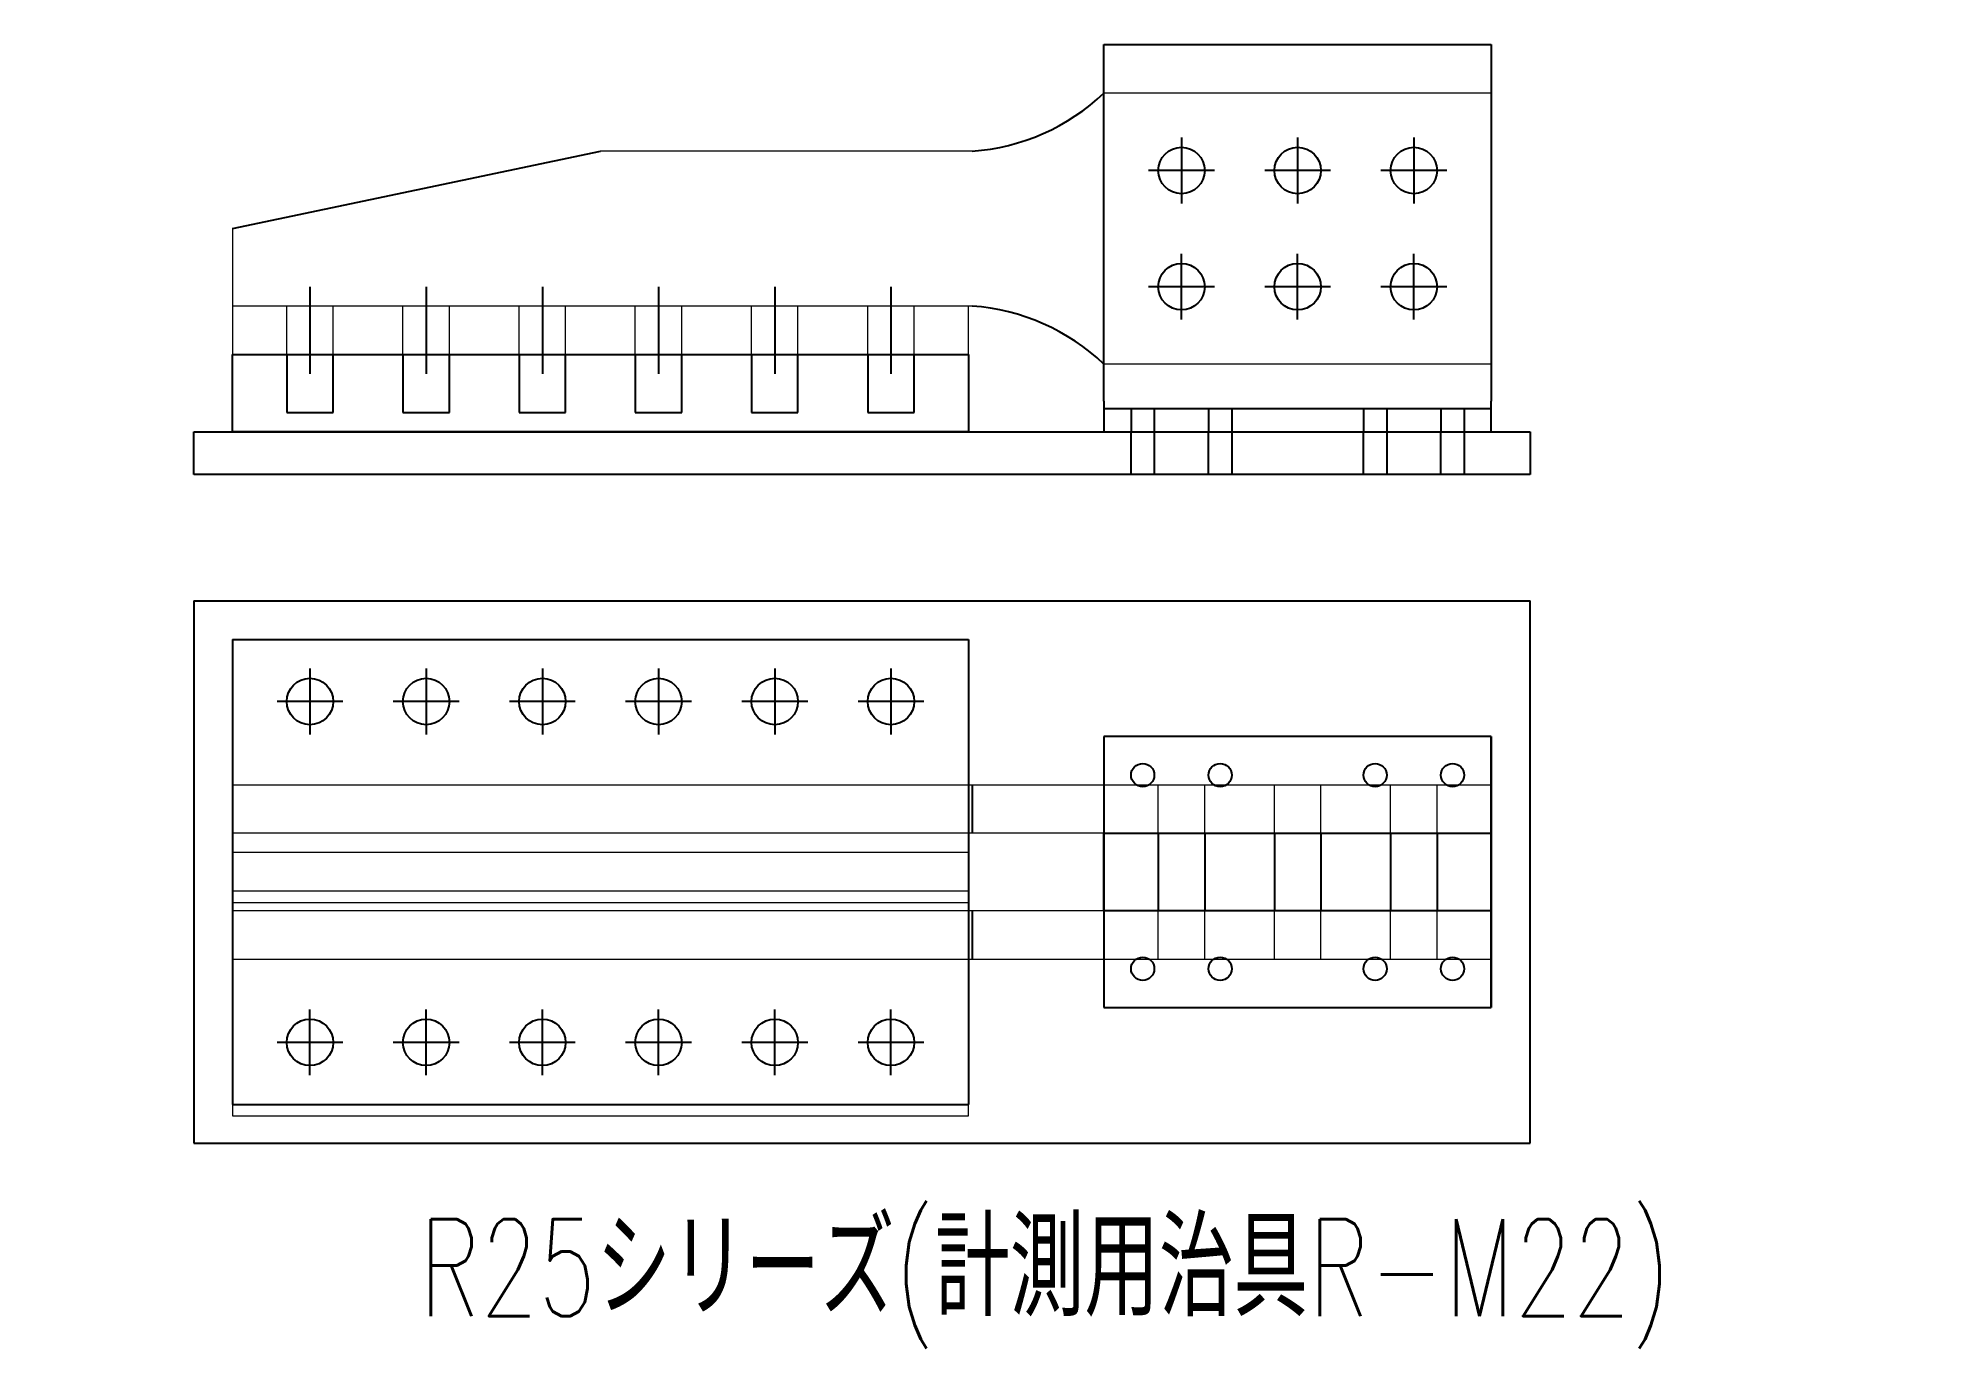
# Paper-space layout 'jig3' of a CAD drawing. Header units: millimetres. Extents: x 0 to 16.1, y 0 to 11.3.
# The model-space entities are those that its viewports show. They can reach past a viewport. Long polylines and large blocks are cut down to what shows.
import ezdxf

# ---------------------------------------------------------------- set-up
doc = ezdxf.new("R2010")
doc.units = ezdxf.units.MM
doc.header["$LTSCALE"] = 5
doc.linetypes.add('CENTER1', pattern=[10, 6.25, -1.25, 1.25, -1.25])
doc.linetypes.add('DOT', pattern=[2.5, 0.625, -1.875])
for name, color, linetype in [('01', 7, 'Continuous'), ('SUNPO', 4, 'Continuous'), ('溶接', 241, 'Continuous'), ('金物', 142, 'Continuous')]:
    doc.layers.add(name, color=color, linetype=linetype)
doc.layers.get('SUNPO').off()
doc.styles.add('SUNPOU2', font='simplex.shx', dxfattribs={"width": 0.7, "height": 50, "bigfont": 'extfont2.shx'})

msp = doc.modelspace()

# ---------------------------------------------------------------- linework, layer by layer
at = {"layer": '01', "linetype": 'DOT'}
for p, q in [((32052.85, 2547.112), (32052.85, 2517.112)), ((32076.85, 2517.112), (32076.85, 2547.112)), ((32112.85, 2547.112), (32112.85, 2517.112)), ((32136.85, 2517.112), (32136.85, 2547.112)), ((32172.85, 2547.112), (32172.85, 2517.112)), ((32196.85, 2517.112), (32196.85, 2547.112)), ((32232.85, 2547.112), (32232.85, 2517.112)), ((32256.85, 2517.112), (32256.85, 2547.112)), ((32292.85, 2547.112), (32292.85, 2517.112)), ((32316.85, 2517.112), (32316.85, 2547.112)), ((32352.85, 2547.112), (32352.85, 2517.112)), ((32376.85, 2517.112), (32376.85, 2547.112)), ((32052.85, 2517.112), (32076.85, 2517.112)), ((32112.85, 2517.112), (32136.85, 2517.112)), ((32172.85, 2517.112), (32196.85, 2517.112)), ((32232.85, 2517.112), (32256.85, 2517.112)), ((32292.85, 2517.112), (32316.85, 2517.112)), ((32352.85, 2517.112), (32376.85, 2517.112))]:
    msp.add_line(p, q, dxfattribs=at)
at = {"layer": '01', "linetype": 'Continuous'}
for p, q in [((32488.85, 2519.112), (32488.85, 2507.112)), ((32500.85, 2519.112), (32500.85, 2507.112)), ((32528.85, 2519.112), (32528.85, 2507.112)), ((32540.85, 2519.112), (32540.85, 2507.112)), ((32608.85, 2519.112), (32608.85, 2507.112)), ((32620.85, 2519.112), (32620.85, 2507.112)), ((32648.85, 2519.112), (32648.85, 2507.112)), ((32660.85, 2519.112), (32660.85, 2507.112)), ((32488.85, 2485.112), (32488.85, 2507.112)), ((32500.85, 2507.112), (32500.85, 2485.112)), ((32528.85, 2485.112), (32528.85, 2507.112)), ((32540.85, 2507.112), (32540.85, 2485.112)), ((32608.85, 2485.112), (32608.85, 2507.112)), ((32620.85, 2507.112), (32620.85, 2485.112)), ((32648.85, 2485.112), (32648.85, 2507.112)), ((32660.85, 2507.112), (32660.85, 2485.112)), ((32502.85, 2299.976), (32502.85, 2259.976)), ((32526.85, 2299.976), (32526.85, 2259.976)), ((32562.85, 2299.976), (32562.85, 2259.976)), ((32586.85, 2299.976), (32586.85, 2259.976)), ((32622.85, 2299.976), (32622.85, 2259.976)), ((32646.85, 2299.976), (32646.85, 2259.976))]:
    msp.add_line(p, q, dxfattribs=at)
at = {"layer": '溶接', "linetype": 'Continuous'}
for p, q in [((32474.85, 2523.112), (32474.85, 2707.112)), ((32474.85, 2707.112), (32674.85, 2707.112)), ((32674.85, 2707.112), (32674.85, 2523.112)), ((32024.85, 2507.112), (32024.85, 2547.112)), ((32024.85, 2547.112), (32404.85, 2547.112)), ((32404.85, 2547.112), (32404.85, 2507.112)), ((32474.85, 2523.112), (32474.85, 2507.112)), ((32674.85, 2507.112), (32674.85, 2523.112)), ((32674.85, 2519.112), (32474.85, 2519.112)), ((32004.85, 2507.112), (32694.85, 2507.112)), ((32004.85, 2485.112), (32004.85, 2507.112)), ((32404.85, 2507.112), (32024.85, 2507.112)), ((32474.85, 2507.112), (32674.85, 2507.112)), ((32694.85, 2507.112), (32694.85, 2485.112)), ((32694.85, 2485.112), (32004.85, 2485.112)), ((32004.85, 2419.976), (32004.85, 2139.976)), ((32004.85, 2419.976), (32694.85, 2419.976)), ((32694.85, 2139.976), (32694.85, 2419.976)), ((32024.85, 2399.976), (32024.85, 2159.976)), ((32024.85, 2399.976), (32404.85, 2399.976)), ((32404.85, 2399.976), (32404.85, 2159.976)), ((32474.85, 2349.976), (32474.85, 2209.976)), ((32674.85, 2349.976), (32474.85, 2349.976)), ((32474.85, 2349.976), (32474.85, 2209.976)), ((32674.85, 2209.976), (32674.85, 2349.976)), ((32674.85, 2349.976), (32674.85, 2209.976)), ((32474.85, 2209.976), (32674.85, 2209.976)), ((32024.85, 2159.976), (32404.85, 2159.976)), ((32004.85, 2139.976), (32694.85, 2139.976))]:
    msp.add_line(p, q, dxfattribs=at)
msp.add_lwpolyline([(32474.85, 2259.976), (32474.85, 2299.976), (32674.85, 2299.976), (32674.85, 2259.976)], close=True, dxfattribs=at)
for centre, radius in [((32514.85, 2642.112), 12), ((32574.85, 2642.112), 12), ((32634.85, 2642.112), 12), ((32514.85, 2582.112), 12), ((32574.85, 2582.112), 12), ((32634.85, 2582.112), 12), ((32064.85, 2367.976), 12), ((32064.85, 2367.976), 12), ((32124.85, 2367.976), 12), ((32184.85, 2367.976), 12), ((32244.85, 2367.976), 12), ((32304.85, 2367.976), 12), ((32364.85, 2367.976), 12), ((32494.85, 2329.976), 6), ((32494.85, 2329.976), 6), ((32534.85, 2329.976), 6), ((32534.85, 2329.976), 6), ((32614.85, 2329.976), 6), ((32614.85, 2329.976), 6), ((32654.85, 2329.976), 6), ((32654.85, 2329.976), 6), ((32494.85, 2229.976), 6), ((32494.85, 2229.976), 6), ((32534.85, 2229.976), 6), ((32534.85, 2229.976), 6), ((32614.85, 2229.976), 6), ((32614.85, 2229.976), 6), ((32654.85, 2229.976), 6), ((32654.85, 2229.976), 6), ((32064.85, 2191.976), 12), ((32064.85, 2191.976), 12), ((32124.85, 2191.976), 12), ((32184.85, 2191.976), 12), ((32244.85, 2191.976), 12), ((32304.85, 2191.976), 12), ((32364.85, 2191.976), 12)]:
    msp.add_circle(centre, radius, dxfattribs=at)
at = {"layer": '金物', "lineweight": 18}
for p, q in [((32674.85, 2682.112), (32474.85, 2682.112)), ((32674.85, 2542.112), (32674.85, 2682.112)), ((32406.85, 2652.112), (32214.85, 2652.112)), ((32024.85, 2612.112), (32024.85, 2572.112)), ((32024.85, 2572.112), (32024.85, 2547.112)), ((32406.85, 2572.112), (32024.85, 2572.112)), ((32052.85, 2547.112), (32052.85, 2572.112)), ((32076.85, 2547.112), (32076.85, 2572.112)), ((32112.85, 2547.112), (32112.85, 2572.112)), ((32136.85, 2547.112), (32136.85, 2572.112)), ((32172.85, 2547.112), (32172.85, 2572.112)), ((32196.85, 2547.112), (32196.85, 2572.112)), ((32232.85, 2547.112), (32232.85, 2572.112)), ((32256.85, 2547.112), (32256.85, 2572.112)), ((32292.85, 2547.112), (32292.85, 2572.112)), ((32316.85, 2547.112), (32316.85, 2572.112)), ((32352.85, 2547.112), (32352.85, 2572.112)), ((32376.85, 2547.112), (32376.85, 2572.112)), ((32404.85, 2547.112), (32404.85, 2572.112)), ((32024.85, 2547.112), (32404.85, 2547.112)), ((32674.85, 2542.112), (32474.85, 2542.112)), ((32024.85, 2289.976), (32024.85, 2399.976)), ((32024.85, 2399.976), (32404.85, 2399.976)), ((32404.85, 2399.976), (32404.85, 2318.976)), ((32404.85, 2399.976), (32404.85, 2324.976)), ((32024.85, 2289.976), (32024.85, 2382.976)), ((32024.85, 2324.976), (32674.85, 2324.976)), ((32474.85, 2299.976), (32474.85, 2324.976)), ((32502.85, 2299.976), (32502.85, 2324.976)), ((32526.85, 2299.976), (32526.85, 2324.976)), ((32562.85, 2299.976), (32562.85, 2324.976)), ((32586.85, 2299.976), (32586.85, 2324.976)), ((32622.85, 2299.976), (32622.85, 2324.976)), ((32646.85, 2299.976), (32646.85, 2324.976)), ((32674.85, 2299.976), (32674.85, 2324.976)), ((32674.85, 2299.976), (32024.85, 2299.976)), ((32404.85, 2299.976), (32404.85, 2289.976)), ((32404.85, 2299.976), (32404.85, 2289.976)), ((32404.85, 2289.976), (32024.85, 2289.976)), ((32024.85, 2269.976), (32024.85, 2176.976)), ((32404.85, 2269.976), (32024.85, 2269.976)), ((32404.85, 2259.976), (32404.85, 2269.976)), ((32404.85, 2263.976), (32024.85, 2263.976)), ((32024.85, 2263.976), (32024.85, 2153.976)), ((32674.85, 2259.976), (32024.85, 2259.976)), ((32404.85, 2253.976), (32404.85, 2263.976)), ((32474.85, 2259.976), (32474.85, 2234.976)), ((32502.85, 2234.976), (32502.85, 2259.976)), ((32526.85, 2234.976), (32526.85, 2259.976)), ((32562.85, 2234.976), (32562.85, 2259.976)), ((32586.85, 2234.976), (32586.85, 2259.976)), ((32622.85, 2234.976), (32622.85, 2259.976)), ((32646.85, 2234.976), (32646.85, 2259.976)), ((32674.85, 2259.976), (32674.85, 2234.976)), ((32404.85, 2176.976), (32404.85, 2240.976)), ((32024.85, 2234.976), (32674.85, 2234.976)), ((32404.85, 2153.976), (32404.85, 2228.976)), ((32024.85, 2153.976), (32404.85, 2153.976))]:
    msp.add_line(p, q, dxfattribs=at)
at = {"layer": '金物'}
msp.add_line((32024.85, 2612.112), (32214.85, 2652.112), dxfattribs=at)
at = {"layer": '金物', "linetype": 'CENTER1', "ltscale": 0.3}
for p, q in [((32514.85, 2659.112), (32514.85, 2625.112)), ((32574.85, 2659.112), (32574.85, 2625.112)), ((32634.85, 2659.112), (32634.85, 2625.112)), ((32531.85, 2642.112), (32497.85, 2642.112)), ((32591.85, 2642.112), (32557.85, 2642.112)), ((32651.85, 2642.112), (32617.85, 2642.112)), ((32514.85, 2565.112), (32514.85, 2599.112)), ((32574.85, 2565.112), (32574.85, 2599.112)), ((32634.85, 2565.112), (32634.85, 2599.112)), ((32064.85, 2582.112), (32064.85, 2537.112)), ((32124.85, 2582.112), (32124.85, 2537.112)), ((32184.85, 2582.112), (32184.85, 2537.112)), ((32244.85, 2582.112), (32244.85, 2537.112)), ((32304.85, 2582.112), (32304.85, 2537.112)), ((32364.85, 2582.112), (32364.85, 2537.112)), ((32531.85, 2582.112), (32497.85, 2582.112)), ((32591.85, 2582.112), (32557.85, 2582.112)), ((32651.85, 2582.112), (32617.85, 2582.112)), ((32064.85, 2384.976), (32064.85, 2350.976)), ((32124.85, 2384.976), (32124.85, 2350.976)), ((32184.85, 2384.976), (32184.85, 2350.976)), ((32244.85, 2384.976), (32244.85, 2350.976)), ((32304.85, 2384.976), (32304.85, 2350.976)), ((32364.85, 2384.976), (32364.85, 2350.976)), ((32081.85, 2367.976), (32047.85, 2367.976)), ((32141.85, 2367.976), (32107.85, 2367.976)), ((32201.85, 2367.976), (32167.85, 2367.976)), ((32261.85, 2367.976), (32227.85, 2367.976)), ((32321.85, 2367.976), (32287.85, 2367.976)), ((32381.85, 2367.976), (32347.85, 2367.976)), ((32064.85, 2174.976), (32064.85, 2208.976)), ((32124.85, 2174.976), (32124.85, 2208.976)), ((32184.85, 2174.976), (32184.85, 2208.976)), ((32244.85, 2174.976), (32244.85, 2208.976)), ((32304.85, 2174.976), (32304.85, 2208.976)), ((32364.85, 2174.976), (32364.85, 2208.976)), ((32081.85, 2191.976), (32047.85, 2191.976)), ((32141.85, 2191.976), (32107.85, 2191.976)), ((32201.85, 2191.976), (32167.85, 2191.976)), ((32261.85, 2191.976), (32227.85, 2191.976)), ((32321.85, 2191.976), (32287.85, 2191.976)), ((32381.85, 2191.976), (32347.85, 2191.976))]:
    msp.add_line(p, q, dxfattribs=at)
at = {"layer": '金物', "ltscale": 2}
for p, q in [((32406.85, 2324.976), (32406.85, 2299.976)), ((32406.85, 2259.976), (32406.85, 2234.976))]:
    msp.add_line(p, q, dxfattribs=at)
at = {"layer": '金物', "ltscale": 2.5}
for centre in [(32514.85, 2642.112), (32574.85, 2642.112), (32634.85, 2642.112), (32514.85, 2582.112), (32574.85, 2582.112), (32634.85, 2582.112), (32064.85, 2367.976), (32124.85, 2367.976), (32184.85, 2367.976), (32244.85, 2367.976), (32304.85, 2367.976), (32364.85, 2367.976), (32064.85, 2191.976), (32124.85, 2191.976), (32184.85, 2191.976), (32244.85, 2191.976), (32304.85, 2191.976), (32364.85, 2191.976)]:
    msp.add_circle(centre, 12, dxfattribs=at)
at = {"layer": '金物', "ltscale": 2}
for centre, start, end in [((32399.06, 2761.835), 274.060941, 313.550946), ((32399.06, 2462.388), 46.449054, 85.939059)]:
    msp.add_arc(centre, 110, start, end, dxfattribs=at)

# ---------------------------------------------------------------- texts
at = {"layer": '01', "linetype": 'Continuous', "style": 'SUNPOU2', "width": 0.7}
msp.add_text('R25シリーズ(計測用治具R-M22)', height=50, dxfattribs=at).set_placement((32121.229, 2050.66))

psp = doc.layouts.new('jig3')

# ---------------------------------------------------------------- viewports
at = {"layer": 'SUNPO', "view_target_point": (-0.077, 11713.403)}
psp.add_viewport(center=(8.071, 5.66), size=(16.109, 11.23987), view_center_point=(32413.231, -9343.88), view_height=682.14326, dxfattribs=at)

doc.saveas('drawing.dxf')
